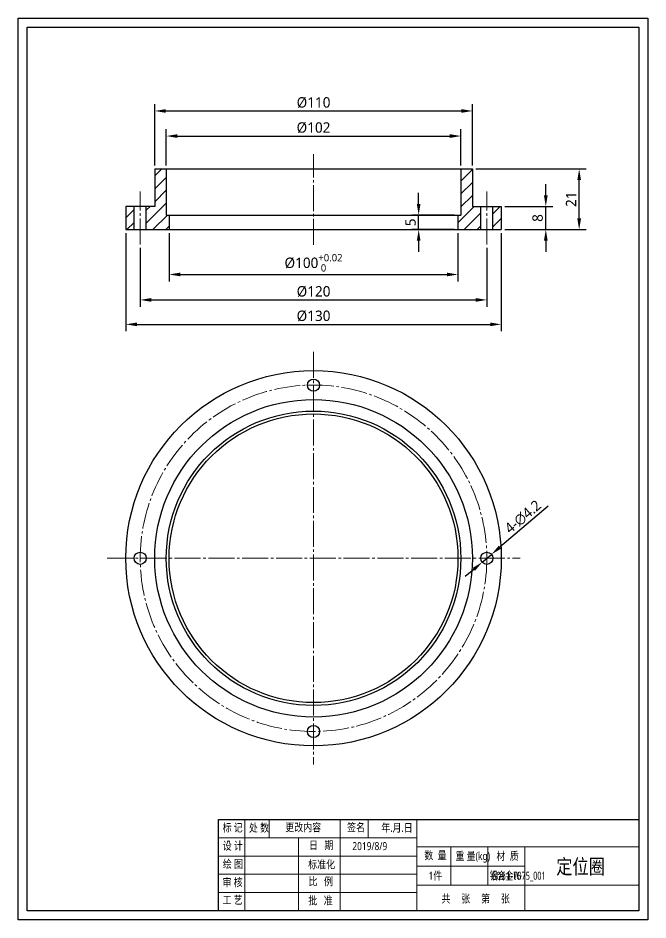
# Model space of a CAD drawing. Header units: millimetres. Extents: x -449 to 2916, y -1257 to 1632.
# Drawn here: x 1785.4 to 2003.4, y -1257.3 to -944.8 of the extents above; entities that cross this region are included whole.
import ezdxf

# ---------------------------------------------------------------- set-up
doc = ezdxf.new("R2010")
doc.units = ezdxf.units.MM
doc.header["$PDSIZE"] = -1
doc.linetypes.add('EB_DASHDOT', pattern=[39, 30, -3, 3, -3])
for name, color, linetype, lineweight in [('1', 5, 'Continuous', 9), ('3中心线层', 1, 'EB_DASHDOT', 0), ('细线层', 252, 'Continuous', 13)]:
    doc.layers.add(name, color=color, linetype=linetype, lineweight=lineweight)
doc.styles.add('wf', font='')
doc.styles.add('黑体', font='', dxfattribs={"width": 0.8})
doc.styles.get('wf').set_extended_font_data('Microsoft YaHei')
doc.styles.get('黑体').set_extended_font_data('Microsoft YaHei')
doc.dimstyles.new('wf1.2', dxfattribs={"dimscale": 1.2, "dimtxt": 3, "dimasz": 3.2, "dimexe": 2, "dimexo": 1, "dimgap": 0.8, "dimtad": 1, "dimdec": 1, "dimdsep": 46, "dimtxsty": 'wf', "dimcen": 0, "dimclrd": 6, "dimclre": 6, "dimadec": 0, "dimazin": 0, "dimtm": 1e-09, "dimtfac": 0.7, "dimtdec": 1, "dimtmove": 0, "dimatfit": 3, "dimfxl": 0, "dimtolj": 1, "dimarcsym": 0})

# ---------------------------------------------------------------- blocks, each defined once
blk = doc.blocks.new('*D305')
at = {"color": 6, "lineweight": -2}
for p, q in [((1836.67, -995.92), (1836.67, -983.33)), ((1938.67, -995.92), (1938.67, -983.33)), ((1840.51, -985.73), (1934.83, -985.73))]:
    blk.add_line(p, q, dxfattribs=at)
at = {"color": 6}
for points in [[(1840.51, -985.09), (1840.51, -986.37), (1836.67, -985.73)], [(1934.83, -986.37), (1934.83, -985.09), (1938.67, -985.73)]]:
    blk.add_solid(points, dxfattribs=at)
at = {"layer": 'Defpoints', "color": 0}
for p in [(1938.67, -985.73), (1836.67, -997.12), (1938.67, -997.12)]:
    blk.add_point(p, dxfattribs=at)
at = {"color": 0, "insert": (1887.67, -982.84), "char_height": 3.6, "attachment_point": 5, "style": 'wf'}
blk.add_mtext('\\A1;%%C102', dxfattribs=at)
blk = doc.blocks.new('*D306')
at = {"color": 6, "lineweight": -2}
for p, q in [((1837.67, -1019.32), (1837.67, -1036.09)), ((1937.67, -1019.32), (1937.67, -1036.09)), ((1841.51, -1033.69), (1933.83, -1033.69))]:
    blk.add_line(p, q, dxfattribs=at)
at = {"color": 6}
for points in [[(1841.51, -1033.05), (1841.51, -1034.33), (1837.67, -1033.69)], [(1933.83, -1034.33), (1933.83, -1033.05), (1937.67, -1033.69)]]:
    blk.add_solid(points, dxfattribs=at)
at = {"layer": 'Defpoints', "color": 0}
for p in [(1837.67, -1018.12), (1937.67, -1018.12), (1937.67, -1033.69)]:
    blk.add_point(p, dxfattribs=at)
at = {"color": 0, "insert": (1887.67, -1029.64), "char_height": 3.6, "attachment_point": 5, "style": 'wf'}
blk.add_mtext('\\A1;%%C100{\\H0.7x;\\S+0.02^  0;}', dxfattribs=at)
blk = doc.blocks.new('*D307')
at = {"color": 6, "lineweight": -2}
for p, q in [((1822.67, -1019.32), (1822.67, -1053.37)), ((1952.67, -1019.32), (1952.67, -1053.37)), ((1826.51, -1050.97), (1948.83, -1050.97))]:
    blk.add_line(p, q, dxfattribs=at)
at = {"color": 6}
for points in [[(1826.51, -1050.33), (1826.51, -1051.61), (1822.67, -1050.97)], [(1948.83, -1051.61), (1948.83, -1050.33), (1952.67, -1050.97)]]:
    blk.add_solid(points, dxfattribs=at)
at = {"layer": 'Defpoints', "color": 0}
for p in [(1822.67, -1018.12), (1952.67, -1018.12), (1952.67, -1050.97)]:
    blk.add_point(p, dxfattribs=at)
at = {"color": 0, "insert": (1887.67, -1048.07), "char_height": 3.6, "attachment_point": 5, "style": 'wf'}
blk.add_mtext('\\A1;%%C130', dxfattribs=at)
blk = doc.blocks.new('*D308')
at = {"color": 6, "lineweight": -2}
for p, q in [((1832.67, -995.92), (1832.67, -974.64)), ((1942.67, -995.92), (1942.67, -974.64)), ((1836.51, -977.04), (1938.83, -977.04))]:
    blk.add_line(p, q, dxfattribs=at)
at = {"color": 6}
for points in [[(1836.51, -976.4), (1836.51, -977.68), (1832.67, -977.04)], [(1938.83, -977.68), (1938.83, -976.4), (1942.67, -977.04)]]:
    blk.add_solid(points, dxfattribs=at)
at = {"layer": 'Defpoints', "color": 0}
for p in [(1942.67, -977.04), (1832.67, -997.12), (1942.67, -997.12)]:
    blk.add_point(p, dxfattribs=at)
at = {"color": 0, "insert": (1887.67, -974.14), "char_height": 3.6, "attachment_point": 5, "style": 'wf'}
blk.add_mtext('\\A1;%%C110', dxfattribs=at)
blk = doc.blocks.new('*D309')
at = {"color": 6, "lineweight": -2}
for p, q in [((1968.08, -1006.28), (1968.08, -1002.44)), ((1953.87, -1010.12), (1970.48, -1010.12)), ((1968.08, -1018.12), (1968.08, -1010.12)), ((1953.87, -1018.12), (1970.48, -1018.12)), ((1968.08, -1021.96), (1968.08, -1025.8))]:
    blk.add_line(p, q, dxfattribs=at)
at = {"color": 6}
for points in [[(1967.44, -1006.28), (1968.72, -1006.28), (1968.08, -1010.12)], [(1968.72, -1021.96), (1967.44, -1021.96), (1968.08, -1018.12)]]:
    blk.add_solid(points, dxfattribs=at)
at = {"layer": 'Defpoints', "color": 0}
for p in [(1952.67, -1010.12), (1968.08, -1010.12), (1952.67, -1018.12)]:
    blk.add_point(p, dxfattribs=at)
at = {"color": 0, "insert": (1965.26, -1014.12), "char_height": 3.6, "attachment_point": 5, "rotation": 90, "style": 'wf'}
blk.add_mtext('\\A1;8', dxfattribs=at)
blk = doc.blocks.new('*D310')
at = {"color": 6, "lineweight": -2}
for p, q in [((1943.87, -997.12), (1982.03, -997.12)), ((1979.63, -1014.28), (1979.63, -1000.96)), ((1953.87, -1018.12), (1982.03, -1018.12))]:
    blk.add_line(p, q, dxfattribs=at)
at = {"color": 6}
for points in [[(1980.27, -1000.96), (1978.99, -1000.96), (1979.63, -997.12)], [(1978.99, -1014.28), (1980.27, -1014.28), (1979.63, -1018.12)]]:
    blk.add_solid(points, dxfattribs=at)
at = {"layer": 'Defpoints', "color": 0}
for p in [(1942.67, -997.12), (1979.63, -997.12), (1952.67, -1018.12)]:
    blk.add_point(p, dxfattribs=at)
at = {"color": 0, "insert": (1976.83, -1007.62), "char_height": 3.6, "attachment_point": 5, "rotation": 90, "style": 'wf'}
blk.add_mtext('\\A1;21', dxfattribs=at)
blk = doc.blocks.new('*D311')
at = {"color": 6, "lineweight": -2}
for p, q in [((1827.67, -1024.46), (1827.67, -1044.9)), ((1947.67, -1024.46), (1947.67, -1044.9)), ((1831.51, -1042.5), (1943.83, -1042.5))]:
    blk.add_line(p, q, dxfattribs=at)
at = {"color": 6}
for points in [[(1831.51, -1041.86), (1831.51, -1043.14), (1827.67, -1042.5)], [(1943.83, -1043.14), (1943.83, -1041.86), (1947.67, -1042.5)]]:
    blk.add_solid(points, dxfattribs=at)
at = {"layer": 'Defpoints', "color": 0}
for p in [(1827.67, -1023.26), (1947.67, -1023.26), (1947.67, -1042.5)]:
    blk.add_point(p, dxfattribs=at)
at = {"color": 0, "insert": (1887.67, -1039.6), "char_height": 3.6, "attachment_point": 5, "style": 'wf'}
blk.add_mtext('\\A1;%%C120', dxfattribs=at)
blk = doc.blocks.new('*D315')
at = {"color": 6, "lineweight": -2}
for p, q in [((1924.06, -1009.28), (1924.06, -1005.44)), ((1936.47, -1013.12), (1921.66, -1013.12)), ((1924.06, -1018.12), (1924.06, -1013.12)), ((1936.47, -1018.12), (1921.66, -1018.12)), ((1924.06, -1021.96), (1924.06, -1025.8))]:
    blk.add_line(p, q, dxfattribs=at)
at = {"color": 6}
for points in [[(1923.42, -1009.28), (1924.7, -1009.28), (1924.06, -1013.12)], [(1924.7, -1021.96), (1923.42, -1021.96), (1924.06, -1018.12)]]:
    blk.add_solid(points, dxfattribs=at)
at = {"layer": 'Defpoints', "color": 0}
for p in [(1924.06, -1013.12), (1937.67, -1013.12), (1937.67, -1018.12)]:
    blk.add_point(p, dxfattribs=at)
at = {"color": 0, "insert": (1921.26, -1015.62), "char_height": 3.6, "attachment_point": 5, "rotation": 90, "style": 'wf'}
blk.add_mtext('\\A1;5', dxfattribs=at)
blk = doc.blocks.new('*D316')
at = {"color": 6, "lineweight": -2}
for p, q in [((1968.91, -1114), (1952.2, -1128.17)), ((1946.07, -1133.37), (1949.27, -1130.65)), ((1943.14, -1135.85), (1940.21, -1138.33))]:
    blk.add_line(p, q, dxfattribs=at)
at = {"color": 6}
for points in [[(1951.78, -1127.68), (1952.61, -1128.66), (1949.27, -1130.65)], [(1943.55, -1136.34), (1942.72, -1135.36), (1946.07, -1133.37)]]:
    blk.add_solid(points, dxfattribs=at)
at = {"layer": 'Defpoints', "color": 0}
for p in [(1949.27, -1130.65), (1946.07, -1133.37)]:
    blk.add_point(p, dxfattribs=at)
at = {"color": 0, "insert": (1960.18, -1117.67), "char_height": 3.6, "attachment_point": 5, "rotation": 40.2933, "style": 'wf'}
blk.add_mtext('\\A1;4-∅4.2', dxfattribs=at)

msp = doc.modelspace()

# ---------------------------------------------------------------- hatches: boundary and pattern name
at = {"layer": '1'}
h = msp.add_hatch(dxfattribs=at)
h.set_pattern_fill('ANSI31', color=256, style=0)
h.set_pattern_definition([(45, (0, 10.0366), (-2.245064, 2.245064), [])])
h.paths.add_polyline_path([(1825.568, -1018.124), (1825.568, -1010.124), (1822.668, -1010.124), (1822.668, -1018.124)])
h.paths.add_polyline_path([(1829.768, -1010.124), (1829.768, -1018.124), (1837.668, -1018.124), (1837.668, -1013.124), (1836.668, -1013.124), (1836.668, -997.124), (1832.668, -997.124), (1832.668, -1010.124)])
h.paths.add_polyline_path([(1945.568, -1018.124), (1945.568, -1010.124), (1942.668, -1010.124), (1942.668, -997.124), (1938.668, -997.124), (1938.668, -1013.124), (1937.668, -1013.124), (1937.668, -1018.124)])
h.paths.add_polyline_path([(1949.768, -1010.124), (1949.768, -1018.124), (1952.668, -1018.124), (1952.668, -1010.124)])

# ---------------------------------------------------------------- linework, layer by layer
for p, q in [((1832.668, -997.124), (1832.668, -1010.124)), ((1832.668, -997.124), (1942.668, -997.124)), ((1836.668, -997.124), (1836.668, -1013.124)), ((1938.668, -997.124), (1938.668, -1013.124)), ((1942.668, -997.124), (1942.668, -1010.124)), ((1832.668, -1010.124), (1822.668, -1010.124)), ((1822.668, -1010.124), (1822.668, -1018.124)), ((1825.568, -1018.124), (1825.568, -1010.124)), ((1829.768, -1018.124), (1829.768, -1010.124)), ((1942.668, -1010.124), (1952.668, -1010.124)), ((1945.568, -1018.124), (1945.568, -1010.124)), ((1949.768, -1018.124), (1949.768, -1010.124)), ((1952.668, -1010.124), (1952.668, -1018.124)), ((1836.668, -1013.124), (1938.668, -1013.124)), ((1837.668, -1013.124), (1837.668, -1018.124)), ((1937.668, -1013.124), (1937.668, -1018.124)), ((1822.668, -1018.124), (1952.668, -1018.124))]:
    msp.add_line(p, q)
at = {"color": 0, "linetype": 'ByBlock', "lineweight": 20}
for p, q in [((1863.856, -1222.559), (1863.856, -1254.102)), ((1872.306, -1222.559), (1872.306, -1228.868)), ((1896.891, -1222.559), (1896.891, -1227.652)), ((1906.549, -1228.868), (1906.549, -1222.559)), ((1923.45, -1254.102), (1923.45, -1222.559)), ((1896.891, -1254.102), (1896.891, -1227.652)), ((1882.404, -1228.868), (1882.404, -1254.102)), ((2000.236, -1232.022), (1923.45, -1232.022)), ((1935.232, -1232.022), (1935.232, -1245.27)), ((1947.954, -1232.022), (1947.954, -1245.27)), ((1960.764, -1254.102), (1960.764, -1232.022)), ((1960.764, -1238.646), (1923.45, -1238.646)), ((2000.236, -1245.27), (1923.45, -1245.27))]:
    msp.add_line(p, q, dxfattribs=at)
at = {"color": 0, "linetype": 'ByBlock', "lineweight": 25}
for points in [[(2003.446, -1257.312), (1785.36, -1257.312), (1785.36, -944.844), (2003.446, -944.844)], [(2000.236, -1254.102), (1788.569, -1254.102), (1788.569, -948.053), (2000.236, -948.053)]]:
    msp.add_lwpolyline(points, close=True, dxfattribs=at)
for centre, radius in [((1887.668, -1132.009), 65), ((1887.668, -1072.009), 2.1), ((1887.668, -1132.009), 55), ((1887.668, -1132.009), 51), ((1887.668, -1132.009), 50), ((1827.668, -1132.009), 2.1), ((1947.668, -1132.009), 2.1), ((1887.668, -1192.009), 2.1)]:
    msp.add_circle(centre, radius)
at = {"layer": '3中心线层', "ltscale": 0.3}
for p, q in [((1887.668, -1023.465), (1887.668, -991.992)), ((1827.668, -1023.256), (1827.668, -1004.992)), ((1947.668, -1023.256), (1947.668, -1004.992)), ((1887.668, -1060.516), (1887.668, -1203.503)), ((1816.175, -1132.009), (1959.161, -1132.009))]:
    msp.add_line(p, q, dxfattribs=at)
msp.add_circle((1887.668, -1132.009), 60, dxfattribs=at)
at = {"layer": '细线层', "color": 0, "linetype": 'ByBlock', "lineweight": 20, "ltscale": 0.5}
for p, q in [((1854.742, -1228.868), (1923.45, -1228.868)), ((1854.742, -1235.177), (1923.45, -1235.177)), ((1854.742, -1241.485), (1923.45, -1241.485)), ((1854.742, -1247.794), (1923.45, -1247.794))]:
    msp.add_line(p, q, dxfattribs=at)
at = {"layer": '细线层', "color": 0, "linetype": 'ByBlock', "lineweight": 25, "ltscale": 0.5}
msp.add_lwpolyline([(1854.742, -1222.559), (2000.236, -1222.559), (2000.236, -1254.102), (1854.742, -1254.102)], close=True, dxfattribs=at)

# ---------------------------------------------------------------- texts
at = {"char_height": 2.7727, "width": 73.73857, "attachment_point": 1, "style": '黑体'}
for s, insert in [('标 记', (1856.178, -1223.94)), ('处 数', (1865.323, -1224.005)), ('更改内容', (1877.881, -1223.834)), ('{\\Q0;签名}', (1899.278, -1223.855)), ('{\\Q0;年.月.日}', (1911.123, -1223.99)), ('设 计', (1856.221, -1230.233)), ('日   期', (1886.072, -1230.042)), (' 2019/8/9', (1900.351, -1230.339)), ('数  量', (1926.018, -1233.563)), ('重 量(kg)', (1936.795, -1233.753)), ('材  质', (1950.99, -1233.753)), ('绘 图', (1856.266, -1236.529)), ('{\\Q0;标准化}', (1885.8, -1236.698)), ('审 核', (1856.15, -1242.902)), ('比   例', (1885.961, -1242.568)), ('工 艺', (1856.189, -1249.015)), ('批   准', (1885.843, -1249.209)), ('共     张     第     张', (1931.947, -1248.537))]:
    msp.add_mtext(s, dxfattribs=dict(at, insert=insert))
at = {"linetype": 'ByBlock', "lineweight": 25, "insert": (1971.69, -1236.248), "char_height": 5.1496, "width": 27.67181, "attachment_point": 1, "style": '黑体'}
msp.add_mtext('定位圈', dxfattribs=at)
at = {"linetype": 'ByBlock', "char_height": 2.7727, "width": 7.81322, "attachment_point": 1, "style": '黑体'}
for s, insert in [('1件', (1927.487, -1240.606)), ('6061-t6', (1949.297, -1240.606))]:
    msp.add_mtext(s, dxfattribs=dict(at, insert=insert))
at = {"style": '黑体', "width": 0.7}
msp.add_attdef('铝合金7075_001', (1948.645, -1243.366), '', height=2.773, dxfattribs=at)

# ---------------------------------------------------------------- dimensions: what is measured, and where the dimension line sits
for base, p1, p2, text, picture, middle in [((1942.668, -977.04), (1832.668, -997.124), (1942.668, -997.124), '%%C<>', '*D308', (1887.668, -974.144)), ((1938.668, -985.733), (1836.668, -997.124), (1938.668, -997.124), '%%C<>', '*D305', (1887.668, -982.837)), ((1952.668, -1050.968), (1822.668, -1018.124), (1952.668, -1018.124), '%%C<>', '*D307', (1887.668, -1048.072)), ((1937.668, -1033.686), (1837.668, -1018.124), (1937.668, -1018.124), '%%C<>{\\H0.7x;\\S+0.02^  0;}', '*D306', (1887.668, -1029.636)), ((1947.668, -1042.498), (1827.668, -1023.256), (1947.668, -1023.256), '%%C<>', '*D311', (1887.668, -1039.602))]:
    dim = msp.add_linear_dim(base=base, p1=p1, p2=p2, text=text, dimstyle='wf1.2', override={"dimfxl": 1.25})
    dim.commit()
    dim.dimension.update_dxf_attribs({"geometry": picture, "text_midpoint": middle})
for base, p1, p2, picture, middle in [((1979.626, -997.124), (1952.668, -1018.124), (1942.668, -997.124), '*D310', (1976.827, -1007.624)), ((1968.078, -1010.124), (1952.668, -1018.124), (1952.668, -1010.124), '*D309', (1965.259, -1014.124)), ((1924.056, -1013.124), (1937.668, -1018.124), (1937.668, -1013.124), '*D315', (1921.265, -1015.624))]:
    dim = msp.add_linear_dim(base=base, p1=p1, p2=p2, angle=90, dimstyle='wf1.2', override={"dimfxl": 1.25})
    dim.commit()
    dim.dimension.update_dxf_attribs({"geometry": picture, "text_midpoint": middle})
dim = msp.add_diameter_dim_2p(p1=(1946.066, -1133.367), p2=(1949.27, -1130.651), text='4-<>', dimstyle='wf1.2', override={"dimfxl": 1.25})
dim.commit()
dim.dimension.update_dxf_attribs({"geometry": '*D316', "text_midpoint": (1960.175, -1117.667)})

doc.saveas('drawing.dxf')
